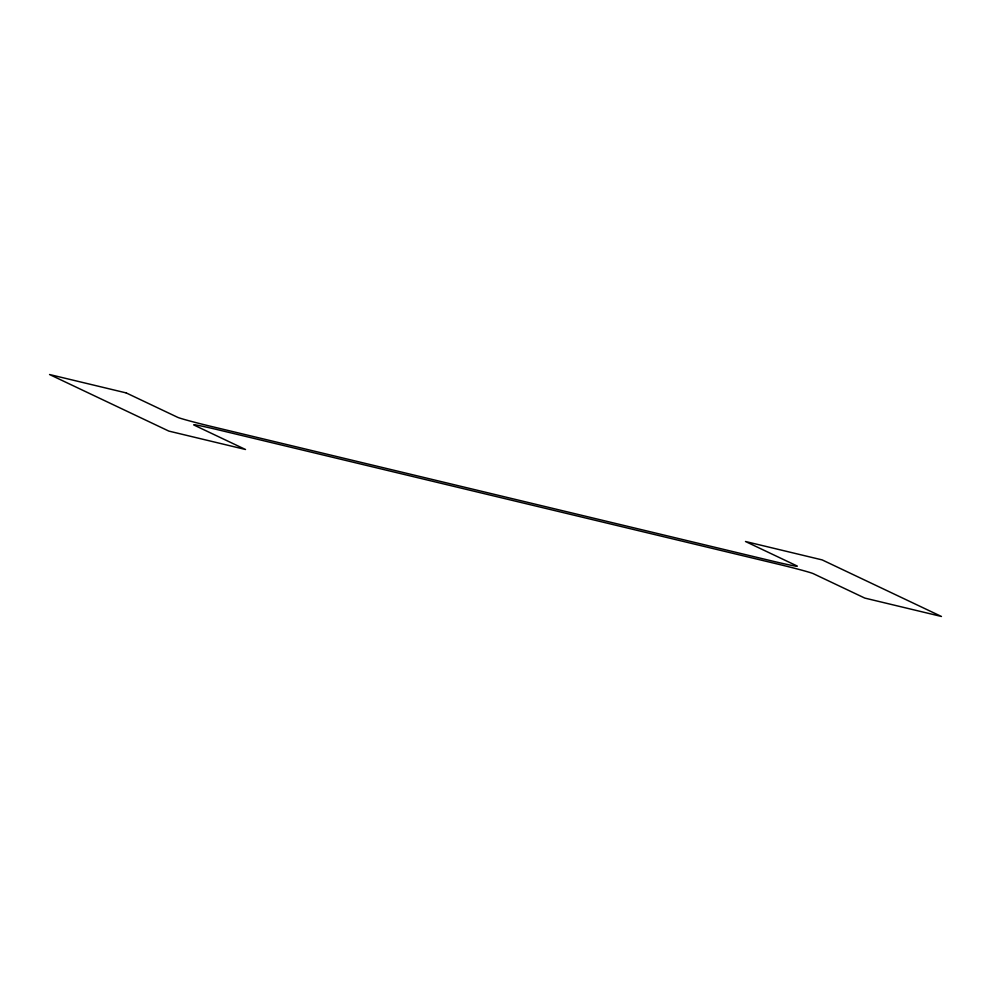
<?xml version="1.0" encoding="UTF-8"?>
<svg xmlns="http://www.w3.org/2000/svg" width="991" height="991" viewBox="0 0 991 991"><rect width="100%" height="100%" fill="white"/><g stroke="black" fill="none" stroke-linecap="round" stroke-linejoin="round"><path stroke-width="1.49" d="M126.216 392.919L49.55 374.524L168.842 431.097L245.508 449.493L194.1 425.114A30.721 1.016 13.8 0 1 219.061 430.032L779.347 564.474A30.721 1.016 13.8 0 1 813.363 573.69L864.784 598.081L941.45 616.476L822.158 559.903L745.492 541.507L796.9 565.886A30.721 1.016 13.8 0 1 771.939 560.968L211.653 426.526A30.721 1.016 13.8 0 1 177.637 417.31L126.216 392.919"/></g></svg>
